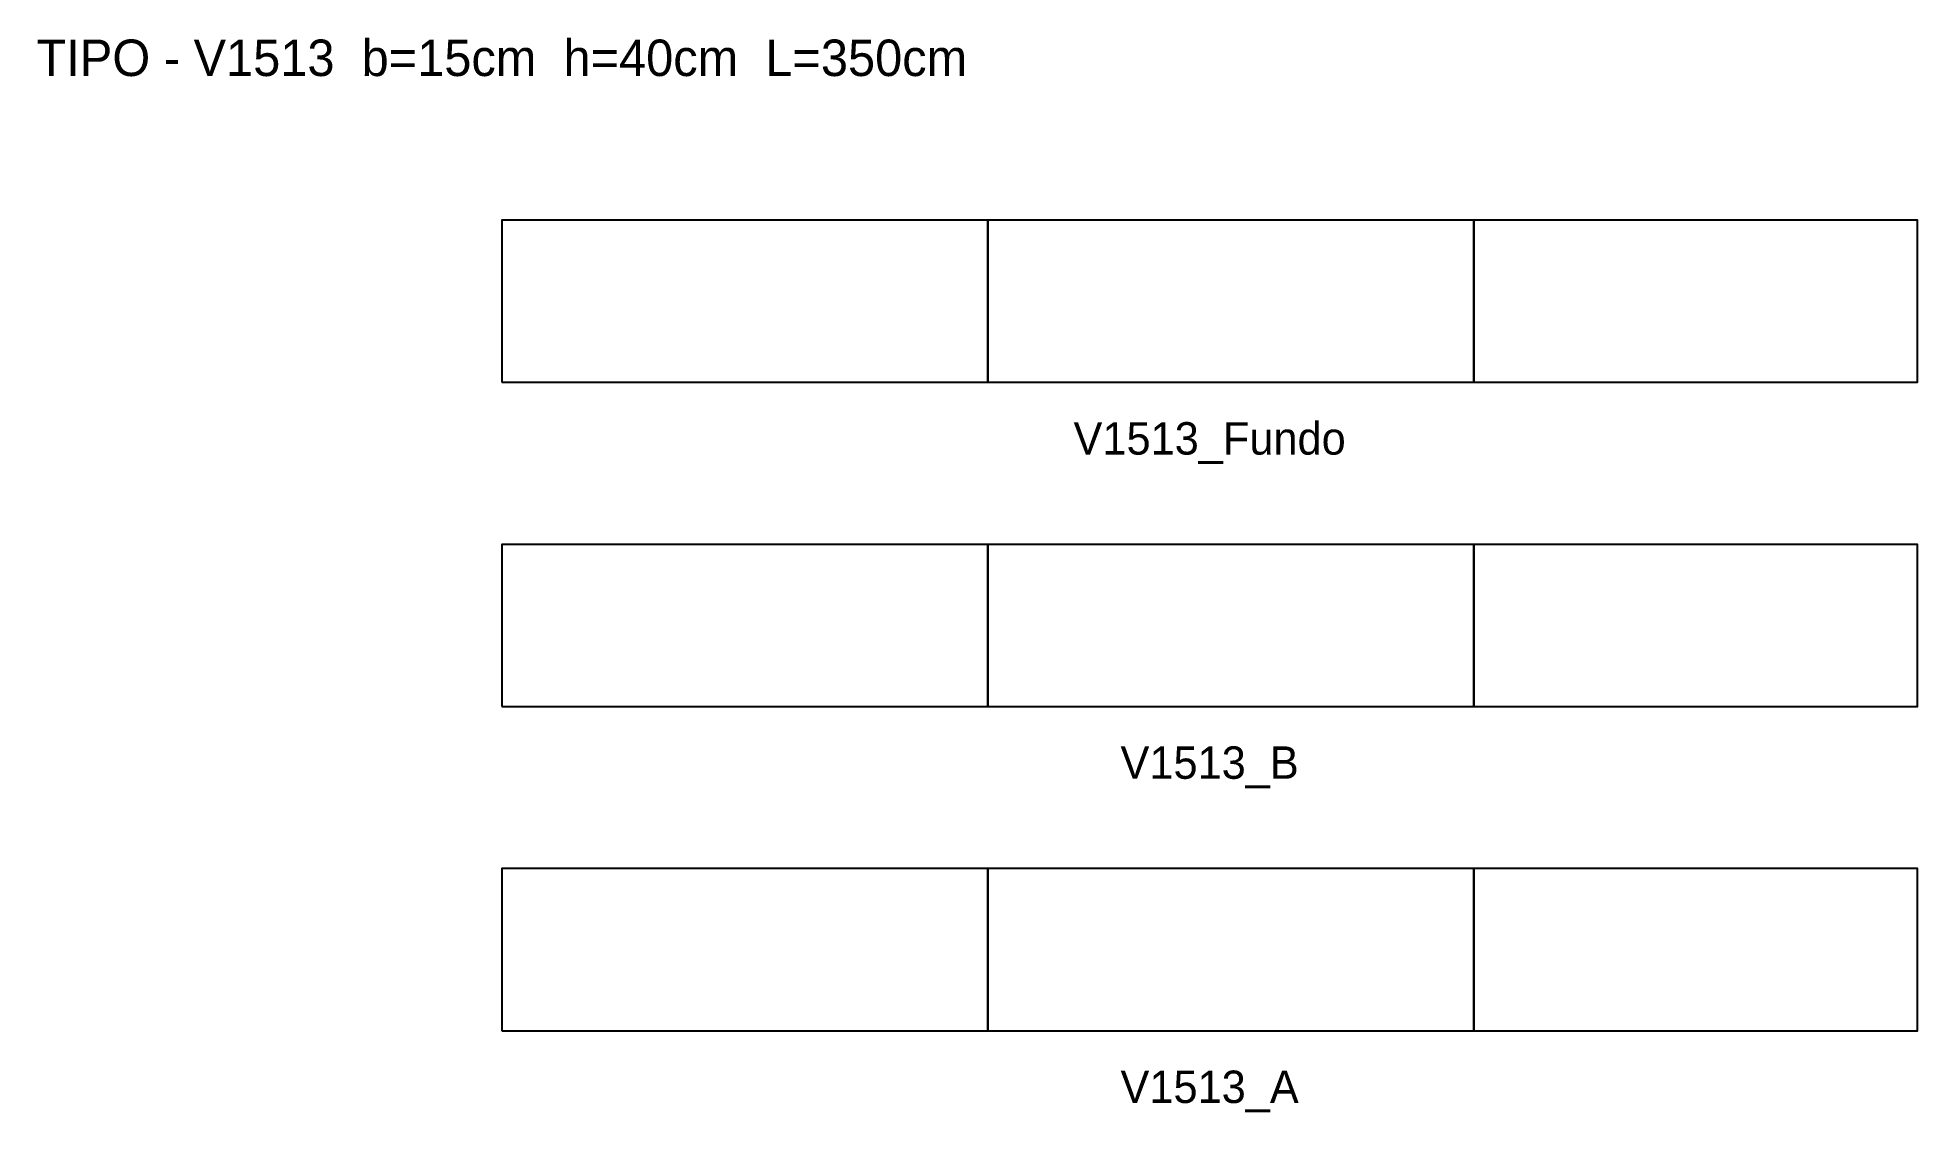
# Model space of a CAD drawing. Header units: metres. Extents: x -115 to 350, y -20 to 245.
import ezdxf

# ---------------------------------------------------------------- set-up
doc = ezdxf.new("R2010")
doc.units = ezdxf.units.M
for name, color, linetype in [('NOMENCLATURA', 2, 'Continuous'), ('Paineis', 7, 'Continuous'), ('Texto Secao', 2, 'Continuous')]:
    doc.layers.add(name, color=color, linetype=linetype)

msp = doc.modelspace()

# ---------------------------------------------------------------- linework, layer by layer
at = {"layer": 'Paineis'}
for points in [[(0, 160), (120, 160), (120, 200), (0, 200)], [(120, 160), (240, 160), (240, 200), (120, 200)], [(240, 160), (349.5, 160), (349.5, 200), (240, 200)], [(0, 80), (120, 80), (120, 120), (0, 120)], [(120, 80), (240, 80), (240, 120), (120, 120)], [(240, 80), (349.5, 80), (349.5, 120), (240, 120)], [(0, 0), (120, 0), (120, 40), (0, 40)], [(120, 0), (240, 0), (240, 40), (120, 40)], [(240, 0), (349.5, 0), (349.5, 40), (240, 40)]]:
    msp.add_lwpolyline(points, close=True, dxfattribs=at)

# ---------------------------------------------------------------- texts
at = {"layer": 'NOMENCLATURA', "insert": (0, 240), "char_height": 9, "width": 369.5, "attachment_point": 5}
msp.add_mtext('TIPO - V1513  b=15cm  h=40cm  L=350cm', dxfattribs=at)
at = {"layer": 'Texto Secao', "char_height": 8, "width": 369.5, "attachment_point": 5}
for s, insert in [('V1513_Fundo', (174.75, 145)), ('V1513_B', (174.75, 65)), ('V1513_A', (174.75, -15))]:
    msp.add_mtext(s, dxfattribs=dict(at, insert=insert))

doc.saveas('drawing.dxf')
